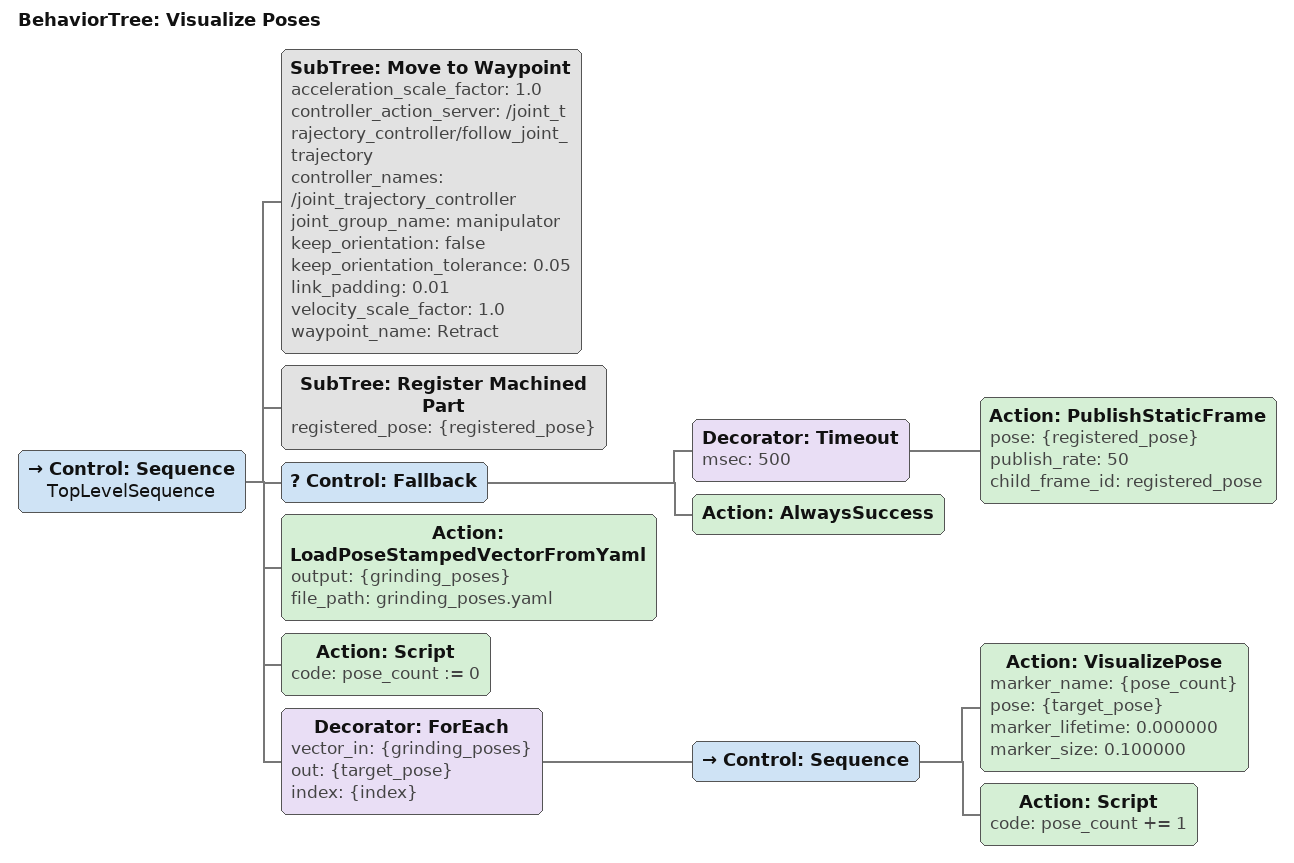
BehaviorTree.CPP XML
<?xml version='1.0' encoding='utf-8'?>
<root BTCPP_format="4" main_tree_to_execute="Visualize Poses">
  <BehaviorTree ID="Visualize Poses" _description="" action_poses="action_poses" reference_frame="reference_frame" approach_pose="approach_pose">
    <Control ID="Sequence" name="TopLevelSequence">
      <SubTree ID="Move to Waypoint" acceleration_scale_factor="1.0" controller_action_server="/joint_trajectory_controller/follow_joint_trajectory" controller_names="/joint_trajectory_controller" joint_group_name="manipulator" keep_orientation="false" keep_orientation_tolerance="0.05" link_padding="0.01" velocity_scale_factor="1.0" waypoint_name="Retract"/>
      <SubTree ID="Register Machined Part" registered_pose="{registered_pose}"/>
      <!--Publish frame of registered part so we visualize poses in reference to it-->
      <Control ID="Fallback">
        <Decorator ID="Timeout" msec="500">
          <Action ID="PublishStaticFrame" pose="{registered_pose}" publish_rate="50" child_frame_id="registered_pose"/>
        </Decorator>
        <Action ID="AlwaysSuccess"/>
      </Control>
      <Action ID="LoadPoseStampedVectorFromYaml" output="{grinding_poses}" file_path="grinding_poses.yaml"/>
      <!--Use a script with a pose counter so we can give a unique name to each marker (allowing multiple poses to be visualized)-->
      <Action ID="Script" code="pose_count := 0"/>
      <Decorator ID="ForEach" vector_in="{grinding_poses}" out="{target_pose}" index="{index}">
        <Control ID="Sequence">
          <!--Visualize and add each pose to the vector-->
          <Action ID="VisualizePose" marker_name="{pose_count}" pose="{target_pose}" marker_lifetime="0.000000" marker_size="0.100000"/>
          <Action ID="Script" code="pose_count += 1"/>
        </Control>
      </Decorator>
    </Control>
  </BehaviorTree>
</root>
